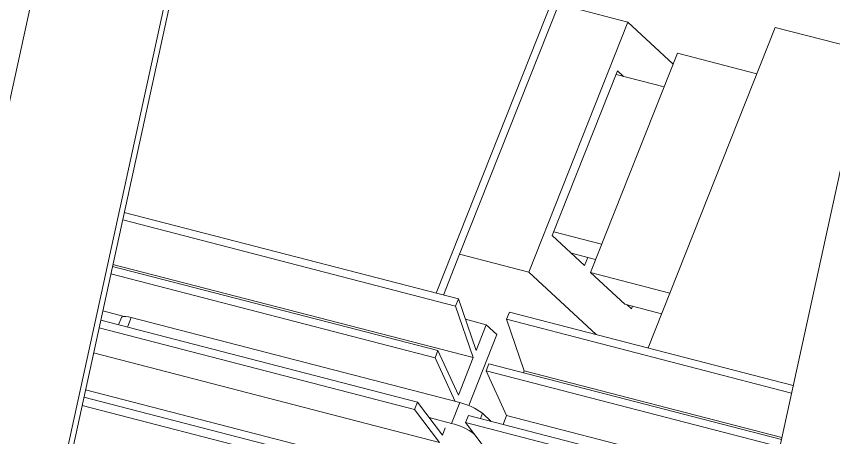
# Model space of a CAD drawing. Header units: inches. Extents: x 0 to 46.8, y 0 to 33.1.
# Drawn here: x 23.9821 to 24.427, y 16.944 to 17.1733 of the extents above; entities that cross this region are included whole.
import ezdxf

# ---------------------------------------------------------------- set-up
doc = ezdxf.new("R2010")
doc.units = ezdxf.units.IN
doc.header["$MEASUREMENT"] = 0

msp = doc.modelspace()

# ---------------------------------------------------------------- linework, layer by layer
at = {"color": 7, "linetype": 'Continuous', "lineweight": 15}
for p, q in [((23.9316061628, 16.9128917215), (24.0080274315, 17.2624922545)), ((24.0784161298, 17.2513877048), (24.0019948592, 16.9017871431)), ((24.0808314171, 17.2491541156), (24.0044101521, 16.8995535589)), ((24.2798800838, 17.1970961064), (24.2106459283, 17.0226239888)), ((24.2773852894, 17.179819862), (24.2234146402, 17.043812174)), ((24.2773852894, 17.179819862), (24.3150280415, 17.1700842906)), ((24.3150280415, 17.1700842906), (24.2610573924, 17.0340766026)), ((24.3396437838, 17.1473204914), (24.3150280415, 17.1700842906)), ((24.3259680722, 16.9927981418), (24.3952022277, 17.1672702594)), ((24.3952022277, 17.1672702594), (24.4453198786, 17.1543082962)), ((24.3419732808, 17.1531909015), (24.2946230222, 17.0338668192)), ((24.3851808505, 17.1420160974), (24.3419732808, 17.1531909015)), ((24.3673603157, 16.8001923194), (24.4437815844, 17.1497928524)), ((24.3094010422, 17.1435579618), (24.2738523688, 17.05397424)), ((24.3086094712, 17.1415631899), (24.3346832171, 17.1348197187)), ((24.3127029297, 17.1405045007), (24.3094010422, 17.1435579618)), ((24.2227311372, 17.0194983638), (24.0409090319, 17.0665231424)), ((24.221183785, 17.015599006), (24.0400194469, 17.0624536658)), ((24.2738523688, 17.05397424), (24.2914606273, 17.0376907126)), ((24.2746439398, 17.0559690119), (24.3007176857, 17.0492255407)), ((24.2234146402, 17.043812174), (24.2146008304, 17.0216011232)), ((24.2610573924, 17.0340766026), (24.2234146402, 17.043812174)), ((24.2842631109, 17.0443467342), (24.2974303196, 17.0409412897)), ((24.2914606273, 17.0376907126), (24.2931861075, 17.0420389661)), ((24.2115772015, 16.9913901315), (24.0344966058, 17.0371886102)), ((24.230835963, 16.987586091), (24.0347401134, 17.0383024981)), ((24.2100298514, 16.9874907486), (24.0336070354, 17.0331191053)), ((24.297822559, 17.0000774315), (24.2610573924, 17.0340766026)), ((24.2946230222, 17.0338668192), (24.3378305919, 17.0226920151)), ((24.2946230222, 17.0338668192), (24.3133220623, 17.0165745801)), ((24.2227311372, 17.0194983638), (24.221183785, 17.015599006)), ((24.2323833131, 16.9914854739), (24.2227311372, 17.0194983638)), ((24.0407902173, 17.0099427264), (24.0291962475, 17.0129412829)), ((24.221183785, 17.015599006), (24.230835963, 16.987586091)), ((24.3133220623, 17.0165745801), (24.3333478225, 17.0113953037)), ((24.314672255, 17.0162253885), (24.3169380715, 17.014130056)), ((24.3169380715, 17.014130056), (24.3174812594, 17.0154988837)), ((24.039308335, 17.0094142519), (24.0377021288, 17.0053665594)), ((24.044707624, 17.0093283761), (24.2235307149, 16.9630792347)), ((24.2379241083, 17.0054484256), (24.2265594599, 17.0083876726)), ((24.2489719158, 17.0084121422), (24.250519268, 17.0123115001)), ((24.2586240938, 16.9803992272), (24.2489719158, 17.0084121422)), ((24.4041057315, 16.9682897747), (24.2489719158, 17.0084121422)), ((24.404995304, 16.9723592546), (24.250519268, 17.0123115001)), ((24.1988759178, 16.9593824913), (24.027194624, 17.0037845447)), ((24.2004232679, 16.9632818742), (24.0280841943, 17.0078540497)), ((24.2379241083, 17.0054484256), (24.2323833131, 16.9914854739)), ((24.2437675545, 17.000044616), (24.2379241083, 17.0054484256)), ((24.2284475871, 16.9614378092), (24.2437675545, 17.000044616)), ((24.212521533, 16.9414331918), (24.0242111088, 16.9901360488)), ((24.2115772015, 16.9913901315), (24.2100298514, 16.9874907486)), ((24.2227401742, 16.9671844566), (24.2115772015, 16.9913901315)), ((24.2100298514, 16.9874907486), (24.2209839928, 16.9637379109)), ((24.230835963, 16.987586091), (24.2227401742, 16.9671844566)), ((24.2378179822, 16.9803038849), (24.2393653323, 16.9842032678)), ((24.3985828904, 16.9430247191), (24.2393653323, 16.9842032678)), ((24.248980955, 16.9560982099), (24.2378179822, 16.9803038849)), ((24.39769332, 16.9389552142), (24.2378179822, 16.9803038849)), ((24.2586240938, 16.9803992272), (24.2582005564, 16.9793318927)), ((24.3988263855, 16.9441386102), (24.2586240938, 16.9803992272)), ((24.1860672684, 16.9271043236), (24.0198309105, 16.9700981494)), ((24.1845199164, 16.9232049389), (24.0189413382, 16.9660286427)), ((24.2016554436, 16.9140503038), (24.0179641746, 16.9615585055)), ((24.2004232679, 16.9632818742), (24.1988759178, 16.9593824913)), ((24.1988759178, 16.9593824913), (24.212521533, 16.9414331918)), ((24.2140688852, 16.9453325496), (24.2004232679, 16.9632818742)), ((24.2190331592, 16.9517452705), (24.2235307149, 16.9630792347)), ((24.2067856569, 16.9549128507), (24.2190331592, 16.9517452705)), ((24.2266640487, 16.9521956276), (24.2282113987, 16.9560950105)), ((24.3921704789, 16.9136901586), (24.2282113987, 16.9560950105)), ((24.2359044401, 16.9572839786), (24.2406762071, 16.9528712171)), ((24.248980955, 16.9560982099), (24.247046619, 16.9512236319)), ((24.3932825321, 16.9187773919), (24.248980955, 16.9560982099)), ((24.2403096638, 16.934246328), (24.2266640487, 16.9521956276)), ((24.3912809085, 16.9096206537), (24.2266640487, 16.9521956276)), ((24.2156236782, 16.9492506902), (24.2140688852, 16.9453325496)), ((24.2314068883, 16.9459500179), (24.23142462, 16.9459336278))]:
    msp.add_line(p, q, dxfattribs=at)
at = {"color": 8, "linetype": 'Continuous', "lineweight": 15}
for p, q in [((24.044707624, 17.0093283761), (24.042629766, 17.0040921075)), ((24.2359044401, 16.9572839786), (24.234760493, 16.9544012201)), ((24.2314086914, 16.9459545813), (24.2314068883, 16.9459500179))]:
    msp.add_line(p, q, dxfattribs=at)
at = {"color": 7, "linetype": 'Continuous', "lineweight": 15, "flags": 128}
msp.add_lwpolyline([(24.039308335, 17.0094142519), (24.0393896749, 17.0095504578), (24.0398537069, 17.0098236815), (24.0406539802, 17.009939443), (24.0417597375, 17.0098932507), (24.0431284769, 17.0096869251), (24.044707624, 17.0093283761)], dxfattribs=at)
at = {"color": 7, "linetype": 'Continuous', "lineweight": 15}
for centre, radius, start, end in [((24.2155774919, 16.9299904413), 0.0340311916378208, 53.3229852628, 76.4847642118), ((24.2110799265, 16.9186564265), 0.0340312431706529, 53.3230213323, 76.4847681881)]:
    msp.add_arc(centre, radius, start, end, dxfattribs=at)

doc.saveas('drawing.dxf')
